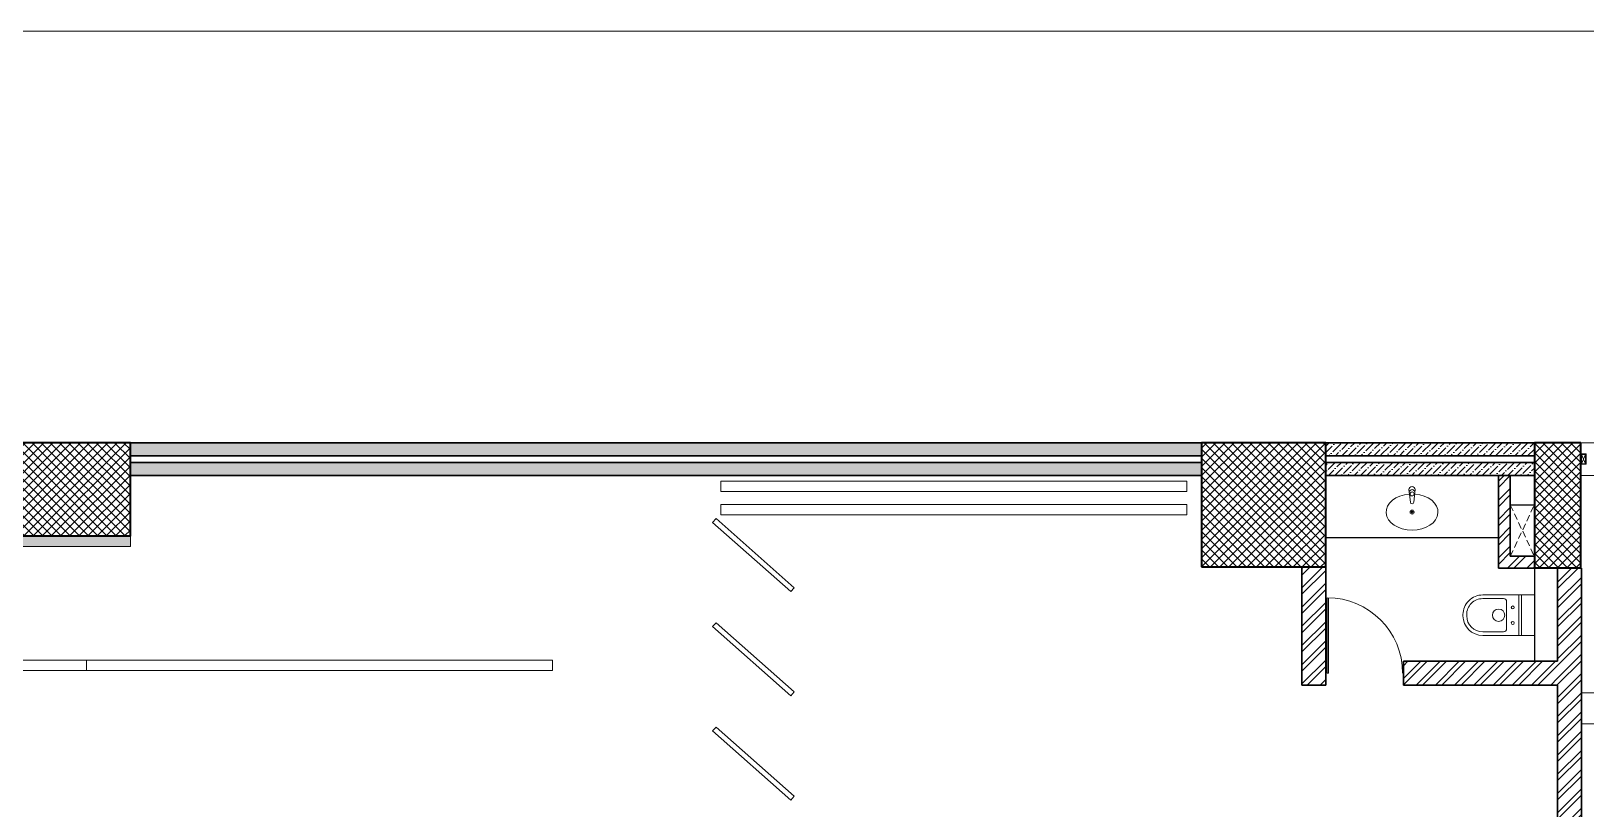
# Model space of a CAD drawing. Header units: millimetres. Extents: x 8275 to 147087, y -297470 to -191881.
# Drawn here: x 49211 to 64219, y -199393 to -191881 of the extents above; entities that cross this region are included whole.
import ezdxf

# ---------------------------------------------------------------- set-up
doc = ezdxf.new("R2010")
doc.units = ezdxf.units.MM
doc.header["$LTSCALE"] = 250
doc.header["$MEASUREMENT"] = 0
doc.linetypes.add('HIDDEN', pattern=[0.375, 0.25, -0.125])
for name, color, linetype, lineweight in [('col', 6, 'Continuous', 40), ('door', 35, 'Continuous', 13), ('ele', 51, 'Continuous', 18), ('fixtures', 31, 'Continuous', 13), ('furniture', 5, 'Continuous', 15), ('hatch', 9, 'Continuous', 0), ('hidden', 153, 'HIDDEN', 13), ('stairs', 2, 'Continuous', 5), ('text', 7, 'Continuous', 9), ('wall', 1, 'Continuous', 30), ('win', 4, 'Continuous', 20)]:
    doc.layers.add(name, color=color, linetype=linetype, lineweight=lineweight)
pattern_1 = [(228.02035, (487797.2, -332899.7), (74.5158, -1412.249), [3000, -1000]), (318.02035, (487128.3, -333643.1), (74.5158, -1412.249), [3000, -1000])]
pattern_2 = [(45, (-2190690.936, -138549.743), (23.2019413, 85.0737846), [109.375, -21.875, 0, -21.875])]
pattern_3 = [(45, (-2190690.94, -138326.66), (-92.807765, 92.807765), []), (45, (-2190629.06, -138326.66), (-92.807765, 92.807765), [])]

# ---------------------------------------------------------------- blocks, each defined once
blk = doc.blocks.new('A$C157F7572')
at = {"layer": 'hatch'}
h = blk.add_hatch(dxfattribs=at)
h.set_pattern_fill('ANSI37', color=256, scale=500)
h.set_pattern_definition([(45, (-9e-10, -0.35), (-44.194174, 44.194174), []), (135, (-9e-10, -0.35), (-44.194174, -44.194174), [])])
h.paths.add_polyline_path([(-89877, 28384), (-88377, 28384), (-88377, 29284), (-89877, 29284)])
h = blk.add_hatch(dxfattribs=at)
h.set_pattern_fill('ANSI37', color=256, scale=500)
h.paths.add_polyline_path([(-76839, 28084), (-78039, 28084), (-78039, 29284), (-76839, 29284)])
h = blk.add_hatch(dxfattribs=at)
h.set_pattern_fill('ANSI37', color=256, scale=500)
h.paths.add_polyline_path([(-74825, 28074), (-74825, 29284), (-74375, 29284), (-74375, 28074)])
at = {"layer": 'col'}
blk.add_lwpolyline([(-89877, 28384), (-88377, 28384), (-88377, 29284), (-89877, 29284)], close=True, dxfattribs=at)
for points, elevation in [([(-78039, 28084), (-76839, 28084), (-76839, 29284), (-78039, 29284)], -8), ([(-74375, 29284), (-74825, 29284), (-74825, 28074), (-74375, 28074)], 60747)]:
    blk.add_lwpolyline(points, close=True, dxfattribs=dict(at, elevation=elevation))
blk = doc.blocks.new('GRID FLOORBLOCK B$0$Door-flat-32')
at = {"layer": 'door'}
for p, q in [((348, 4), (341, 722)), ((359, 4), (352, 722)), ((359, 4), (348, 4))]:
    blk.add_line(p, q, dxfattribs=at)
blk.add_ellipse((359, 4), major_axis=(-660, -284), ratio=1, start_param=-1.966344, end_param=-0.395548, dxfattribs=at)
blk = doc.blocks.new('wc')
for p, q in [((0, 195.9375), (498.75, 195.9375)), ((0, 195.9375), (0, -195.9375)), ((124.6875, -195.9375), (124.6875, 195.9375)), ((148.4375, -195.9375), (148.4375, 195.9375)), ((498.75, 160.3125), (296.875, 160.3125)), ((267.1875, 130.625), (267.1875, -130.625)), ((653.125, 5.9375), (653.125, -5.9375)), ((688.75, 5.9375), (688.75, -5.9375)), ((498.75, -195.9375), (0, -195.9375)), ((498.75, -160.3125), (296.875, -160.3125))]:
    blk.add_line(p, q)
for centre, radius in [((207.8125, 74.8125), 14.25), ((344.375, 0), 59.375), ((207.8125, -74.8125), 14.25)]:
    blk.add_circle(centre, radius)
for centre, radius, start, end in [((296.875, 130.625), 29.6875, 90, 180), ((498.75, 5.9375), 190, 0, 90), ((498.75, 5.9375), 154.375, 0, 90), ((296.875, -130.625), 29.6875, 180, 270), ((498.75, -5.9375), 190, 270, 0), ((498.75, -5.9375), 154.375, 270, 0)]:
    blk.add_arc(centre, radius, start, end)
blk = doc.blocks.new('A$C2BFC0EEF')
at = {"linetype": 'Continuous'}
for p, q in [((-6, 6), (-14, 14)), ((-5, 3), (-5, 3)), ((3, 5), (3, 5)), ((6, 6), (14, 14)), ((-6, -6), (-14, -14)), ((-3, -5), (-3, -5)), ((5, -3), (5, -3)), ((6, -6), (14, -14))]:
    blk.add_line(p, q, dxfattribs=at)
for points in [[(0, 79, -0.344513), (-16, 95), (-30, 217, -0.413837), (0, 247, -174.780094)], [(0, 79, 0.344513), (16, 95), (30, 217, 0.413837), (0, 247, 174.780094)]]:
    blk.add_lwpolyline(points, format="xyb", dxfattribs=at)
blk.add_circle((0, 175), 19, dxfattribs=at)
for centre, radius, start, end in [((0, 190), 27, 89.2747, 175.7429), ((0, 190), 27, 4.2571, 90.7253), ((0, 0), 20, 149.4775, 210.5225), ((0, 0), 20, 59.4775, 120.5225), ((-9, 0), 4.76, 315, 45), ((0, 9), 4.76, 225, 315), ((9, 0), 4.76, 135, 225), ((0, 0), 20, 329.4775, 30.5225), ((0, 0), 20, 239.4775, 300.5225), ((0, -9), 4.76, 45, 135)]:
    blk.add_arc(centre, radius, start, end, dxfattribs=at)
blk.add_ellipse((0, 0), major_axis=(250, 0), ratio=0.7, start_param=1.671755, end_param=7.753023, dxfattribs=at)

msp = doc.modelspace()

# ---------------------------------------------------------------- hatches: boundary and pattern name
h = msp.add_hatch(color=256)
h.dxf.hatch_style = 1
h.paths.add_polyline_path([(40324, -196857), (50169, -196857), (50169, -196757), (40324, -196757)])
at = {"layer": 'hatch', "extrusion": (0.000141675, -0.002685, 0.999996)}
h = msp.add_hatch(dxfattribs=at)
h.set_pattern_fill('AR-HBONE', color=256, scale=250, angle=183.0204, style=0)
h.set_pattern_definition(pattern_1)
h.paths.add_polyline_path([(59702, -195443), (59702, -195445), (59708, -195445), (59708, -195443)], flags=16)
h.paths.add_polyline_path([(59766, -195440), (59766, -195442), (59761, -195442), (59761, -195440)], flags=16)
edge = h.paths.add_edge_path()
edge.add_arc((59713, -195457), 0.685, -176.9796, 3.0204, ccw=False)
edge.add_arc((59712, -195457), 0.685, -176.9796, 3.0204, ccw=False)
edge.add_arc((59710, -195457), 0.685, -176.9796, 3.0204, ccw=False)
edge.add_arc((59709, -195457), 0.685, -176.9796, 3.0204, ccw=False)
edge.add_arc((59708, -195457), 0.685, -176.9796, 3.0204, ccw=False)
edge.add_arc((59706, -195457), 0.685, -176.9796, 3.0204, ccw=False)
edge.add_arc((59705, -195457), 0.685, -176.9796, 3.0204, ccw=False)
edge.add_arc((59703, -195457), 0.685, -176.9796, 3.0204, ccw=False)
edge.add_arc((59702, -195458), 0.685, -176.9796, 3.0204, ccw=False)
edge.add_arc((59701, -195458), 0.685, -176.9796, 3.0204, ccw=False)
edge.add_arc((59699, -195458), 0.685, -176.9796, 3.0204, ccw=False)
edge.add_arc((59698, -195458), 0.685, -176.9796, 3.0204, ccw=False)
edge.add_line((59697, -195458), (59697, -195446))
edge.add_line((59697, -195446), (59701, -195445))
edge.add_line((59701, -195445), (59700, -195443))
edge.add_line((59700, -195443), (59699, -195443))
edge.add_line((59699, -195443), (59700, -195440))
edge.add_line((59700, -195440), (59709, -195439))
edge.add_line((59709, -195439), (59711, -195443))
edge.add_line((59711, -195443), (59709, -195443))
edge.add_line((59709, -195443), (59709, -195445))
edge.add_line((59709, -195445), (59713, -195445))
edge.add_line((59713, -195445), (59714, -195457))
edge.add_arc((59757, -195455), 0.685, 183.0204, 363.0204)
edge.add_arc((59758, -195455), 0.685, 183.0204, 363.0204)
edge.add_arc((59759, -195454), 0.685, 183.0204, 363.0204)
edge.add_arc((59761, -195454), 0.685, 183.0204, 363.0204)
edge.add_arc((59762, -195454), 0.685, 183.0204, 363.0204)
edge.add_arc((59764, -195454), 0.685, 183.0204, 363.0204)
edge.add_arc((59765, -195454), 0.685, 183.0204, 363.0204)
edge.add_arc((59766, -195454), 0.685, 183.0204, 363.0204)
edge.add_arc((59768, -195454), 0.685, 183.0204, 363.0204)
edge.add_arc((59769, -195454), 0.685, 183.0204, 363.0204)
edge.add_arc((59770, -195454), 0.685, 183.0204, 363.0204)
edge.add_arc((59772, -195454), 0.685, 183.0204, 363.0204)
edge.add_line((59772, -195454), (59772, -195442))
edge.add_line((59772, -195442), (59768, -195442))
edge.add_line((59768, -195442), (59768, -195440))
edge.add_line((59768, -195440), (59770, -195440))
edge.add_line((59770, -195440), (59768, -195436))
edge.add_line((59768, -195436), (59759, -195437))
edge.add_line((59759, -195437), (59757, -195440))
edge.add_line((59757, -195440), (59759, -195440))
edge.add_line((59759, -195440), (59759, -195442))
edge.add_line((59759, -195442), (59755, -195443))
edge.add_line((59755, -195443), (59756, -195455))
h = msp.add_hatch(dxfattribs=at)
h.set_pattern_fill('AR-HBONE', color=256, scale=250, angle=183.0204, style=0)
h.set_pattern_definition(pattern_1)
h.paths.add_polyline_path([(58012, -195534), (58012, -195536), (58017, -195536), (58017, -195534)], flags=16)
h.paths.add_polyline_path([(58076, -195530), (58076, -195533), (58071, -195533), (58071, -195531)], flags=16)
edge = h.paths.add_edge_path()
edge.add_arc((58023, -195548), 0.685, -176.9796, 3.0204, ccw=False)
edge.add_arc((58022, -195548), 0.685, -176.9796, 3.0204, ccw=False)
edge.add_arc((58020, -195548), 0.685, -176.9796, 3.0204, ccw=False)
edge.add_arc((58019, -195548), 0.685, -176.9796, 3.0204, ccw=False)
edge.add_arc((58017, -195548), 0.685, -176.9796, 3.0204, ccw=False)
edge.add_arc((58016, -195548), 0.685, -176.9796, 3.0204, ccw=False)
edge.add_arc((58015, -195548), 0.685, -176.9796, 3.0204, ccw=False)
edge.add_arc((58013, -195548), 0.685, -176.9796, 3.0204, ccw=False)
edge.add_arc((58012, -195548), 0.685, -176.9796, 3.0204, ccw=False)
edge.add_arc((58011, -195548), 0.685, -176.9796, 3.0204, ccw=False)
edge.add_arc((58009, -195548), 0.685, -176.9796, 3.0204, ccw=False)
edge.add_arc((58008, -195548), 0.685, -176.9796, 3.0204, ccw=False)
edge.add_line((58007, -195548), (58006, -195536))
edge.add_line((58006, -195536), (58010, -195536))
edge.add_line((58010, -195536), (58010, -195534))
edge.add_line((58010, -195534), (58008, -195534))
edge.add_line((58008, -195534), (58010, -195531))
edge.add_line((58010, -195531), (58019, -195530))
edge.add_line((58019, -195530), (58021, -195533))
edge.add_line((58021, -195533), (58019, -195533))
edge.add_line((58019, -195533), (58019, -195536))
edge.add_line((58019, -195536), (58023, -195535))
edge.add_line((58023, -195535), (58024, -195548))
edge.add_arc((58067, -195545), 0.685, 183.0204, 363.0204)
edge.add_arc((58068, -195545), 0.685, 183.0204, 363.0204)
edge.add_arc((58069, -195545), 0.685, 183.0204, 363.0204)
edge.add_arc((58071, -195545), 0.685, 183.0204, 363.0204)
edge.add_arc((58072, -195545), 0.685, 183.0204, 363.0204)
edge.add_arc((58073, -195545), 0.685, 183.0204, 363.0204)
edge.add_arc((58075, -195545), 0.685, 183.0204, 363.0204)
edge.add_arc((58076, -195545), 0.685, 183.0204, 363.0204)
edge.add_arc((58078, -195545), 0.685, 183.0204, 363.0204)
edge.add_arc((58079, -195545), 0.685, 183.0204, 363.0204)
edge.add_arc((58080, -195544), 0.685, 183.0204, 363.0204)
edge.add_arc((58082, -195544), 0.685, 183.0204, 363.0204)
edge.add_line((58082, -195544), (58082, -195532))
edge.add_line((58082, -195532), (58078, -195532))
edge.add_line((58078, -195532), (58078, -195530))
edge.add_line((58078, -195530), (58079, -195530))
edge.add_line((58079, -195530), (58078, -195527))
edge.add_line((58078, -195527), (58069, -195527))
edge.add_line((58069, -195527), (58067, -195531))
edge.add_line((58067, -195531), (58069, -195531))
edge.add_line((58069, -195531), (58069, -195533))
edge.add_line((58069, -195533), (58065, -195533))
edge.add_line((58065, -195533), (58066, -195545))
h = msp.add_hatch(dxfattribs=at)
h.set_pattern_fill('AR-HBONE', color=256, scale=250, angle=183.0204, style=0)
h.set_pattern_definition(pattern_1)
h.paths.add_polyline_path([(51198, -195892), (51198, -195894), (51204, -195894), (51203, -195892)], flags=16)
h.paths.add_polyline_path([(51262, -195889), (51262, -195891), (51257, -195891), (51257, -195889)], flags=16)
edge = h.paths.add_edge_path()
edge.add_arc((51209, -195906), 0.685, -176.9796, 3.0204, ccw=False)
edge.add_arc((51208, -195906), 0.685, -176.9796, 3.0204, ccw=False)
edge.add_arc((51206, -195906), 0.685, -176.9796, 3.0204, ccw=False)
edge.add_arc((51205, -195906), 0.685, -176.9796, 3.0204, ccw=False)
edge.add_arc((51203, -195906), 0.685, -176.9796, 3.0204, ccw=False)
edge.add_arc((51202, -195906), 0.685, -176.9796, 3.0204, ccw=False)
edge.add_arc((51201, -195906), 0.685, -176.9796, 3.0204, ccw=False)
edge.add_arc((51199, -195906), 0.685, -176.9796, 3.0204, ccw=False)
edge.add_arc((51198, -195906), 0.685, -176.9796, 3.0204, ccw=False)
edge.add_arc((51197, -195906), 0.685, -176.9796, 3.0204, ccw=False)
edge.add_arc((51195, -195906), 0.685, -176.9796, 3.0204, ccw=False)
edge.add_arc((51194, -195906), 0.685, -176.9796, 3.0204, ccw=False)
edge.add_line((51193, -195907), (51193, -195894))
edge.add_line((51193, -195894), (51196, -195894))
edge.add_line((51196, -195894), (51196, -195892))
edge.add_line((51196, -195892), (51195, -195892))
edge.add_line((51195, -195892), (51196, -195889))
edge.add_line((51196, -195889), (51205, -195888))
edge.add_line((51205, -195888), (51207, -195892))
edge.add_line((51207, -195892), (51205, -195892))
edge.add_line((51205, -195892), (51205, -195894))
edge.add_line((51205, -195894), (51209, -195893))
edge.add_line((51209, -195893), (51210, -195906))
edge.add_arc((51253, -195903), 0.685, 183.0204, 363.0204)
edge.add_arc((51254, -195903), 0.685, 183.0204, 363.0204)
edge.add_arc((51255, -195903), 0.685, 183.0204, 363.0204)
edge.add_arc((51257, -195903), 0.685, 183.0204, 363.0204)
edge.add_arc((51258, -195903), 0.685, 183.0204, 363.0204)
edge.add_arc((51259, -195903), 0.685, 183.0204, 363.0204)
edge.add_arc((51261, -195903), 0.685, 183.0204, 363.0204)
edge.add_arc((51262, -195903), 0.685, 183.0204, 363.0204)
edge.add_arc((51264, -195903), 0.685, 183.0204, 363.0204)
edge.add_arc((51265, -195903), 0.685, 183.0204, 363.0204)
edge.add_arc((51266, -195903), 0.685, 183.0204, 363.0204)
edge.add_arc((51268, -195903), 0.685, 183.0204, 363.0204)
edge.add_line((51268, -195902), (51268, -195890))
edge.add_line((51268, -195890), (51264, -195891))
edge.add_line((51264, -195891), (51264, -195889))
edge.add_line((51264, -195889), (51266, -195888))
edge.add_line((51266, -195888), (51264, -195885))
edge.add_line((51264, -195885), (51255, -195886))
edge.add_line((51255, -195886), (51253, -195889))
edge.add_line((51253, -195889), (51255, -195889))
edge.add_line((51255, -195889), (51255, -195891))
edge.add_line((51255, -195891), (51251, -195891))
edge.add_line((51251, -195891), (51252, -195903))
h = msp.add_hatch(dxfattribs=at)
h.set_pattern_fill('AR-HBONE', color=256, scale=250, angle=183.0204, style=0)
h.set_pattern_definition(pattern_1)
h.paths.add_polyline_path([(49508, -195983), (49508, -195985), (49513, -195984), (49513, -195982)], flags=16)
h.paths.add_polyline_path([(49572, -195979), (49572, -195981), (49567, -195982), (49566, -195979)], flags=16)
edge = h.paths.add_edge_path()
edge.add_arc((49519, -195996), 0.685, -176.9796, 3.0204, ccw=False)
edge.add_arc((49517, -195996), 0.685, -176.9796, 3.0204, ccw=False)
edge.add_arc((49516, -195996), 0.685, -176.9796, 3.0204, ccw=False)
edge.add_arc((49515, -195997), 0.685, -176.9796, 3.0204, ccw=False)
edge.add_arc((49513, -195997), 0.685, -176.9796, 3.0204, ccw=False)
edge.add_arc((49512, -195997), 0.685, -176.9796, 3.0204, ccw=False)
edge.add_arc((49511, -195997), 0.685, -176.9796, 3.0204, ccw=False)
edge.add_arc((49509, -195997), 0.685, -176.9796, 3.0204, ccw=False)
edge.add_arc((49508, -195997), 0.685, -176.9796, 3.0204, ccw=False)
edge.add_arc((49506, -195997), 0.685, -176.9796, 3.0204, ccw=False)
edge.add_arc((49505, -195997), 0.685, -176.9796, 3.0204, ccw=False)
edge.add_arc((49504, -195997), 0.685, -176.9796, 3.0204, ccw=False)
edge.add_line((49503, -195997), (49502, -195985))
edge.add_line((49502, -195985), (49506, -195985))
edge.add_line((49506, -195985), (49506, -195983))
edge.add_line((49506, -195983), (49504, -195983))
edge.add_line((49504, -195983), (49506, -195979))
edge.add_line((49506, -195979), (49515, -195979))
edge.add_line((49515, -195979), (49517, -195982))
edge.add_line((49517, -195982), (49515, -195982))
edge.add_line((49515, -195982), (49515, -195984))
edge.add_line((49515, -195984), (49519, -195984))
edge.add_line((49519, -195984), (49519, -195996))
edge.add_arc((49562, -195994), 0.685, 183.0204, 363.0204)
edge.add_arc((49564, -195994), 0.685, 183.0204, 363.0204)
edge.add_arc((49565, -195994), 0.685, 183.0204, 363.0204)
edge.add_arc((49567, -195994), 0.685, 183.0204, 363.0204)
edge.add_arc((49568, -195994), 0.685, 183.0204, 363.0204)
edge.add_arc((49569, -195994), 0.685, 183.0204, 363.0204)
edge.add_arc((49571, -195993), 0.685, 183.0204, 363.0204)
edge.add_arc((49572, -195993), 0.685, 183.0204, 363.0204)
edge.add_arc((49573, -195993), 0.685, 183.0204, 363.0204)
edge.add_arc((49575, -195993), 0.685, 183.0204, 363.0204)
edge.add_arc((49576, -195993), 0.685, 183.0204, 363.0204)
edge.add_arc((49577, -195993), 0.685, 183.0204, 363.0204)
edge.add_line((49578, -195993), (49578, -195981))
edge.add_line((49578, -195981), (49574, -195981))
edge.add_line((49574, -195981), (49574, -195979))
edge.add_line((49574, -195979), (49575, -195979))
edge.add_line((49575, -195979), (49574, -195976))
edge.add_line((49574, -195976), (49565, -195976))
edge.add_line((49565, -195976), (49563, -195980))
edge.add_line((49563, -195980), (49565, -195980))
edge.add_line((49565, -195980), (49565, -195982))
edge.add_line((49565, -195982), (49561, -195982))
edge.add_line((49561, -195982), (49562, -195994))
at = {"layer": 'hatch'}
h = msp.add_hatch(dxfattribs=at)
h.set_pattern_fill('ANSI36', color=256, scale=350, style=0)
h.set_pattern_definition(pattern_2)
h.paths.add_polyline_path([(50169, -195857), (60507, -195857), (60507, -195982), (50169, -195982)])
h = msp.add_hatch(dxfattribs=at)
h.set_pattern_fill('ANSI36', color=256, scale=350, style=0)
h.set_pattern_definition(pattern_2)
h.paths.add_polyline_path([(61707, -195857), (63721, -195857), (63721, -195982), (61707, -195982)])
h = msp.add_hatch(dxfattribs=at)
h.set_pattern_fill('ANSI36', color=256, scale=350, style=0)
h.set_pattern_definition(pattern_2)
h.paths.add_polyline_path([(60507, -196047), (50169, -196047), (50169, -196172), (60507, -196172)])
h = msp.add_hatch(dxfattribs=at)
h.set_pattern_fill('ANSI36', color=256, scale=350, style=0)
h.set_pattern_definition(pattern_2)
h.paths.add_polyline_path([(63721, -196172), (63721, -196047), (61707, -196047), (61707, -196172)])
h = msp.add_hatch(dxfattribs=at)
h.set_pattern_fill('ANSI32', color=256, scale=350, angle=360, style=0)
h.set_pattern_definition([(45, (-3743427.34, -138326.79), (-92.807765, 92.807765), []), (45, (-3743365.46, -138326.79), (-92.807765, 92.807765), [])])
h.paths.add_polyline_path([(63374, -196171), (63489, -196172), (63489, -196952), (63721, -196952), (63721, -197067), (63374, -197067)])
h = msp.add_hatch(dxfattribs=at)
h.set_pattern_fill('ANSI32', color=256, scale=350, angle=360, style=0)
h.set_pattern_definition(pattern_3)
edge = h.paths.add_edge_path()
edge.add_line((61707, -197057), (61707, -198196))
edge.add_line((61707, -198196), (61477, -198196))
edge.add_line((61477, -198196), (61477, -197057))
edge.add_line((61477, -197057), (61707, -197057))
h.paths.add_polyline_path([(61751, -198107), (62240, -198107), (62240, -197817), (61751, -197817)], flags=9)
h = msp.add_hatch(dxfattribs=at)
h.set_pattern_fill('ANSI32', color=256, scale=350, angle=360, style=0)
h.set_pattern_definition(pattern_3)
h.paths.add_polyline_path([(64176, -200798), (63946, -200798), (63946, -201960), (63591, -201960), (63591, -202190), (64176, -202190)])
h.paths.add_polyline_path([(63946, -199588), (64176, -199588), (64176, -197067), (63946, -197067)])
h = msp.add_hatch(dxfattribs=at)
h.set_pattern_fill('ANSI32', color=256, scale=350, angle=360, style=0)
h.set_pattern_definition(pattern_3)
h.paths.add_polyline_path([(62457, -197966), (63946, -197966), (63946, -198196), (62457, -198196)])

# ---------------------------------------------------------------- linework, layer by layer
for p, q in [((61707, -196772, -27228), (63374, -196772, -27228)), ((63721, -197066, 31138), (63721, -197966, 33519))]:
    msp.add_line(p, q)
at = {"elevation": -69615}
msp.add_lwpolyline([(63721, -196952), (63489, -196952), (63489, -196457), (63721, -196457)], close=True, dxfattribs=at)
at = {"layer": 'ele'}
for p, q in [((64171, -195857, -16867), (65671, -195857, -27228)), ((65671, -196172, -27228), (64171, -196172, 33519))]:
    msp.add_line(p, q, dxfattribs=at)
at = {"layer": 'ele', "elevation": -27228}
for points in [[(55868, -196328), (60367, -196328), (60367, -196228), (55868, -196228)], [(55868, -196553), (60367, -196553), (60367, -196453), (55868, -196453)], [(40324, -196857), (50169, -196857), (50169, -196757), (40324, -196757)], [(45246, -198057), (49745, -198057), (49745, -197957), (45246, -197957)], [(49745, -198057), (54243, -198057), (54243, -197957), (49745, -197957)]]:
    msp.add_lwpolyline(points, close=True, dxfattribs=at)
at = {"layer": 'furniture'}
for p, q in [((55822, -196588, -27228), (55789, -196625, -27228)), ((55822, -196588, -27228), (56576, -197256, -27228)), ((56543, -197293, -27228), (55789, -196625, -27228)), ((56576, -197256, -27228), (56543, -197293, -27228)), ((55822, -197595, -27228), (55789, -197632, -27228)), ((56543, -198300, -27228), (55789, -197632, -27228)), ((55822, -197595, -27228), (56576, -198263, -27228)), ((56576, -198263, -27228), (56543, -198300, -27228)), ((55822, -198602, -27228), (55789, -198639, -27228)), ((56543, -199307, -27228), (55789, -198639, -27228)), ((55822, -198602, -27228), (56576, -199270, -27228)), ((56576, -199270, -27228), (56543, -199307, -27228))]:
    msp.add_line(p, q, dxfattribs=at)
at = {"layer": 'hidden'}
for p, q in [((63489, -196952, -197450), (63721, -196457, -168001)), ((63489, -196457, -168001), (63721, -196952, -197450))]:
    msp.add_line(p, q, dxfattribs=at)
at = {"layer": 'hidden', "elevation": -197450}
msp.add_lwpolyline([(63489, -196952), (63721, -196952), (63721, -196457), (63489, -196457)], close=True, dxfattribs=at)
at = {"layer": 'stairs'}
for p, q in [((66176, -198272, -27228), (64176, -198272, -27228)), ((66176, -198572, -27228), (64176, -198572, -27228))]:
    msp.add_line(p, q, dxfattribs=at)
at = {"layer": 'text', "linetype": 'ByBlock', "ltscale": 100, "elevation": -15927}
msp.add_lwpolyline([(8275, -191881), (143047, -191881), (143047, -227229), (8275, -227229)], close=True, dxfattribs=at)
at = {"layer": 'wall'}
for p, q in [((50169, -195857, -27228), (60507, -195857, -27228)), ((50169, -195982, -27228), (60507, -195982, -27228)), ((61707, -195857, -27228), (63721, -195857, -27228)), ((61707, -195982, -27228), (63722, -195982, -27228)), ((50169, -196047, -27228), (60507, -196047, -27228)), ((61707, -196047, -27228), (63721, -196047, -27228)), ((50169, -196172, -27228), (60507, -196172, -27228)), ((61707, -196172, -27228), (63721, -196172, -27228)), ((63374, -197067, -154907), (63374, -196172, -183677)), ((63489, -196952, -168001), (63489, -196172, -83451)), ((63374, -196952, -168001), (63374, -196952, -168001)), ((63721, -196952, -256864), (63489, -196952, -197450)), ((61477, -197057, -27235), (61477, -198196, -27235)), ((61707, -197057, -27235), (61707, -198196, -27235)), ((63721, -197067, -256864), (63374, -197067, -167996)), ((63946, -197067, -27228), (63946, -197966, -27228)), ((64176, -199588, -27228), (64176, -197067, -27228)), ((63946, -197966, 33519), (62457, -197966, 33519)), ((62457, -197966, -27235), (62457, -198196, -27235)), ((61707, -198196, 33519), (61477, -198196, 33519)), ((63946, -198196, 33519), (62457, -198196, 33519)), ((63946, -198196, -27228), (63946, -199588, -27228))]:
    msp.add_line(p, q, dxfattribs=at)
at = {"layer": 'win'}
for p, q in [((64216, -196059, 6192), (64176, -195969, 6192)), ((64216, -195969, 6192), (64176, -196059, 6192))]:
    msp.add_line(p, q, dxfattribs=at)
at = {"layer": 'win', "elevation": 16552}
for points in [[(64221, -195964), (64221, -196064), (64171, -196064), (64171, -195964)], [(64216, -195969), (64216, -196059), (64176, -196059), (64176, -195969)]]:
    msp.add_lwpolyline(points, close=True, dxfattribs=at)

# ---------------------------------------------------------------- block references
at = {"xscale": -1.011811155479455, "yscale": 1.011811155467652, "zscale": 1.011811155338193, "rotation": 0.5840188757758912}
msp.add_blockref('GRID FLOORBLOCK B$0$Door-flat-32', (62086, -198081, -27235), dxfattribs=at)
at = {"layer": 'fixtures'}
msp.add_blockref('A$C2BFC0EEF', (62541, -196526, -27228), dxfattribs=at)
at = {"layer": 'fixtures', "rotation": 180}
msp.add_blockref('wc', (63721, -197522, -27228), dxfattribs=at)
at = {"layer": 'text'}
msp.add_blockref('A$C157F7572', (138546, -225140, -27228), dxfattribs=at)

doc.saveas('drawing.dxf')
